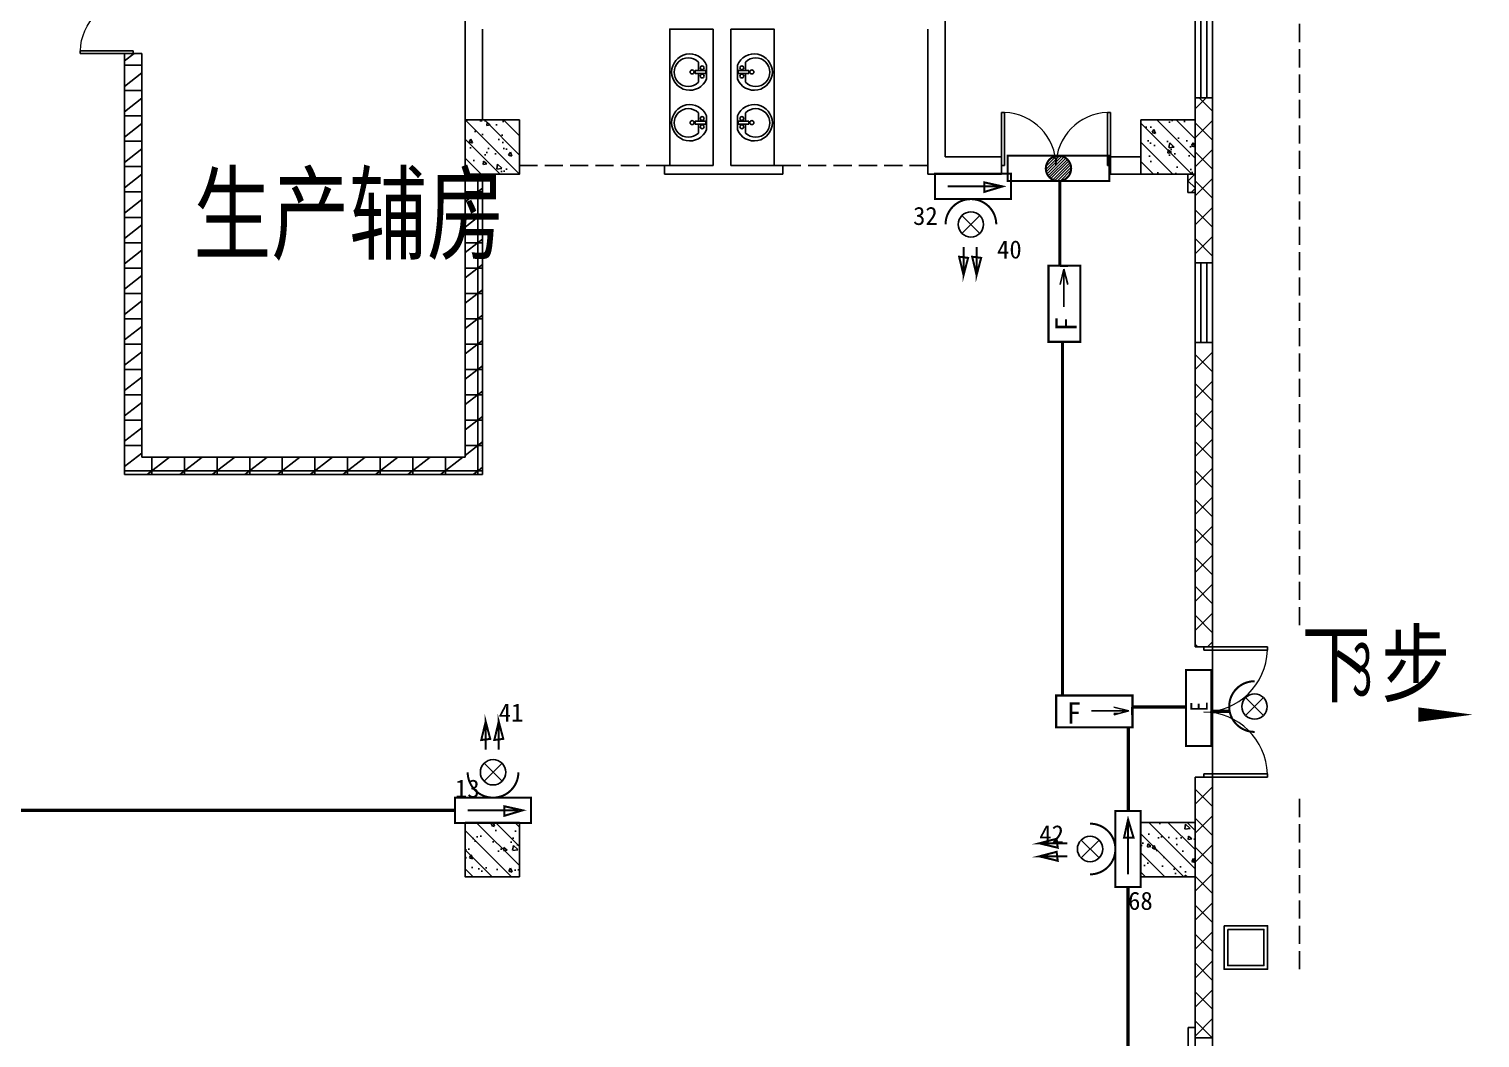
# Model space of a CAD drawing. Header units: millimetres. Extents: x -633009578 to 5705885, y -633235091 to 2571734.
# Drawn here: x 3147826 to 3167852, y 2174435 to 2188365 of the extents above; entities that cross this region are included whole.
import ezdxf
from ezdxf.enums import TextEntityAlignment as Align

# ---------------------------------------------------------------- set-up
doc = ezdxf.new("R2010")
doc.units = ezdxf.units.MM
doc.header["$LTSCALE"] = 1000
doc.header["$MEASUREMENT"] = 0
doc.linetypes.add('DASH', pattern=[0.35, 0.25, -0.1])
doc.layers.get('0').update_dxf_attribs({"color": 9})
for name, color, linetype in [('000000000000电气', 7, 'Continuous'), ('A-COLUM(柱)', 255, 'Continuous'), ('A-DI-S(箭头)', 76, 'Continuous'), ('A-DOOR(门）', 4, 'Continuous'), ('A-F-AREA(计算)', 5, 'Continuous'), ('A-HATH(填充)', 8, 'Continuous'), ('A-LVTY(厨卫)', 8, 'Continuous'), ('A-ROOF-G(钢构)', 25, 'Continuous'), ('A-ST-O(室外)', 54, 'Continuous'), ('A-TEXT(房间)', 243, 'Continuous'), ('A-WALL(墙)', 255, 'Continuous'), ('A-WINDOW（窗）', 4, 'Continuous'), ('PUB_TEXT', 7, 'Continuous'), ('WALL', 9, 'Continuous'), ('电-强电平面-线缆', 3, 'Continuous'), ('设备-照明', 3, 'Continuous')]:
    doc.layers.add(name, color=color, linetype=linetype)
doc.styles.add('_TCH', font='simhei.ttf', dxfattribs={"width": 0.75, "bigfont": 'hztxt.shx'})
doc.styles.add('_TCH_DIM', font='simhei.ttf', dxfattribs={"width": 0.8, "bigfont": 'hztxt.shx'})
doc.styles.add('_TEL_DIM', font='simhei.ttf', dxfattribs={"height": 3.5, "bigfont": 'HZTXT'})
doc.styles.add('IDQSTYLE', font='simhei.ttf', dxfattribs={"width": 0.707, "bigfont": 'hztxt.shx'})
doc.styles.get("Standard").update_dxf_attribs({"font": 'simhei.ttf', "bigfont": 'hztxt.shx'})
doc.styles.add('宋体', font='simhei.ttf')
pattern_1 = [(0, (597621.4751960551, 677964.29318137), (0, 350), []), (37.875, (598021.4751960551, 677964.29318137), (-169.61527734408, 218.0766567528281), []), (90, (598021.4751960551, 677964.29318137), (-450, 2.755455298081545e-14), [])]
pattern_2 = [(45, (597821.4751960551, 677964.29318137), (-200.0002033111466, 200.0002033111467), []), (135, (597821.4751960551, 677964.29318137), (-200.0002033111467, -200.0002033111466), [])]

# ---------------------------------------------------------------- blocks, each defined once
blk = doc.blocks.new('HC000078')
at = {"color": 0, "linetype": 'Continuous', "const_width": 0.2}
for points in [[(-3.750000000000028, 1.25), (3.75, 1.25), (3.75, -1.25), (-3.750000000000028, -1.25), (-3.750000000000028, 1.25)], [(2.5, 0), (-2.500000000000028, 0)]]:
    blk.add_lwpolyline(points, dxfattribs=at)
blk.add_lwpolyline([(2.917016710174721, 0), (1.120131515022848, 0.3984556212736834), (1.120131515022848, -0.539087017017323)], close=True, dxfattribs=at)
at = {"color": 0, "style": 'IDQSTYLE', "width": 0.7}
blk.add_attdef('PSFHATT', (5.75, -1.25), '', height=2.5, dxfattribs=at)
blk = doc.blocks.new('HC000064')
at = {"color": 0, "linetype": 'Continuous'}
for p, q in [((-0.8838834764831063, -0.8838834764831063), (0.8838834764831063, 0.8838834764831063)), ((-0.8838834764830494, 0.8838834764831063), (0.8838834764831631, -0.8838834764831063))]:
    blk.add_line(p, q, dxfattribs=at)
at = {"color": 0, "linetype": 'Continuous', "const_width": 0.2}
blk.add_lwpolyline([(5.710751695749348e-14, 2.499999999999886, 0.1989123673796647), (-1.767766952966326, 1.767766952966327, 0.1989123673796613), (-2.5, 1.951292859901378e-16, 0.1989123673796761), (-1.767766952966326, -1.76776695296644, 0.1989123673796782), (5.594010226827932e-14, -2.500000000000227)], format="xyb", dxfattribs=at)
for points in [[(2.226896073527712, 0.5659208660671311), (5.003498004369476, 0.5624686703930024), (3.296463286048663, 1.009912150058199), (3.185957433181557, 0.1260038671447887), (5.003498004369476, 0.5624686703930024)], [(2.224443767981995, -0.721123763554715), (5.001045698823816, -0.7245759592289005), (3.294010980502946, -0.2771324795636474), (3.18350512763584, -1.161040762477114), (5.001045698823816, -0.7245759592289005)]]:
    blk.add_lwpolyline(points, dxfattribs=at)
at = {"color": 0, "linetype": 'Continuous'}
for centre, radius, start, end in [((1.199040866595169e-14, -7.105427357601002e-14), 1.250000000000069, 135.0000000000036, 179.9999999999968), ((-2.259303855112194e-14, -1.740829702612245e-13), 1.250000000000117, 89.99999999999898, 134.9999999999991), ((-9.10937991704941e-14, -1.740829702612245e-13), 1.250000000000117, 45.00000000000085, 89.99999999999582), ((-1.252331571777177e-13, -7.088774012231625e-14), 1.250000000000068, 3.249254662582951e-12, 44.99999999999639), ((-2.284838984678572e-13, -5.684341886080801e-14), 1.250000000000172, 315.0000000000093, 2.605510395054555e-12), ((-2.264854970235319e-14, -5.695444116327053e-14), 1.250000000000034, 179.9999999999974, 225.0000000000007), ((-2.270406085358445e-14, -1.338928967697939e-13), 1.24999999999998, 224.9999999999983, 270.000000000001), ((-9.131584377541913e-14, 3.996802888650564e-15), 1.250000000000118, 270.0000000000042, 315.0000000000028)]:
    blk.add_arc(centre, radius, start, end, dxfattribs=at)
at = {"color": 0, "style": 'IDQSTYLE', "width": 0.7}
blk.add_attdef('PSFHATT', (7.003498004369476, -2.500000010000227), '', height=2.5, dxfattribs=at)
blk = doc.blocks.new('*X118')
at = {"color": 0, "linetype": 'Continuous'}
for p, q in [((279.6093350358959, 223.0407925409721), (280.9478239213746, 224.3792814264508)), ((279.6227829512929, 223.3370831688437), (280.6515332934888, 224.3658335110396)), ((279.6511091444202, 222.7997239370217), (281.1888925253249, 224.3375073179265)), ((279.7280550816477, 222.5938271617747), (281.3947893005719, 224.2605613806989)), ((279.7925730165214, 223.7897159465469), (280.1989005157282, 224.1960434457536)), ((279.8323224122641, 222.4152517799165), (281.5733646824301, 224.1562940500824)), ((279.960458729053, 222.2605453842307), (281.7280710781159, 224.0281577332937)), ((280.1113752959016, 222.1286192386046), (281.8599972237337, 223.8772411664368)), ((280.2858431100155, 222.020244340244), (281.9683721221114, 223.7027733523398)), ((280.4868434366447, 221.9384019543985), (282.0502145079389, 223.5017730256928)), ((280.7212278995912, 221.8899437048705), (282.0986727574656, 223.2673885627449)), ((281.0058032732674, 221.891676366072), (282.0969400962746, 222.9828131890793)), ((281.4082737989092, 222.0113041792392), (281.9773122830819, 222.5803426634118))]:
    blk.add_line(p, q, dxfattribs=at)
blk = doc.blocks.new('HC000083')
at = {"color": 0, "linetype": 'Continuous', "const_width": 0.2}
blk.add_lwpolyline([(-5, 1.25), (-5, -1.250000000000057), (5.000000000000057, -1.250000000000057), (5.000000000000057, 1.25), (-5, 1.25)], dxfattribs=at)
blk.add_lwpolyline([(-1.25, -6.89688106980167e-17, 0.1989123673796731), (-0.8838834764831631, -0.88388347648322, 0.1989123673796706), (5.611420480838656e-14, -1.250000000000057, 0.198912367379652), (0.8838834764832768, -0.88388347648322, 0.1989123673796278), (1.25, 0, 0.1989123673796504), (0.88388347648322, 0.8838834764830494, 0.1989123673796686), (5.680893445545904e-14, 1.25, 0.1989123673796706), (-0.883883476483163, 0.8838834764831632, 0.1989123673796553)], format="xyb", close=True, dxfattribs=at)
at = {"color": 0, "linetype": 'Continuous'}
blk.add_blockref('*X118', (-280.8559544658493, -223.1326619964974), dxfattribs=at)
at = {"color": 0, "style": 'IDQSTYLE', "width": 0.7}
blk.add_attdef('PSFHATT', (7.000000000000057, -1.250000010000057), '', height=2.5, dxfattribs=at)
blk = doc.blocks.new('$equip_U$00000097(PC-20190719OMEG)')
h = blk.add_hatch()
h.set_pattern_fill('ANGLE', color=3, scale=0.25)
h.set_pattern_definition([(0, (-95.90287843095575, -36.03268988946184), (0, 0.873125), [0.635, -0.238125]), (90, (-95.90287843095575, -36.03268988946184), (-0.873125, 5.346348682527664e-17), [0.635, -0.238125])])
h.paths.add_polyline_path([(-0.6530363404890522, 0.00859680310350086), (-0.3650363404885866, -0.06340319689661555), (-0.3650363404885866, 0.08059680310361728)])
at = {"color": 3}
for p, q in [((-0.7199999999938882, 0.2999999999974534), (-0.7199999999938882, -0.2999999999974534)), ((0.7200000000011642, 0.2999999999974534), (-0.7199999999938882, 0.2999999999974534)), ((0.7200000000011642, -0.2999999999974534), (0.7200000000011642, 0.2999999999974534)), ((-0.7078247590179672, 0.08059680310361728), (-0.7078247590179672, -0.06340319689661555)), ((-0.6530363404890522, 0.00859680310350086), (-0.3650363404885866, 0.08059680310361728)), ((-0.3650363404885866, -0.06340319689661555), (-0.6530363404890522, 0.00859680310350086)), ((0.05609875861409819, 0.00859680310350086), (-0.6050363404938253, 0.00859680310350086)), ((-0.7199999999938882, -0.2999999999974534), (0.7200000000011642, -0.2999999999974534))]:
    blk.add_line(p, q, dxfattribs=at)
at = {"color": 3, "const_width": 0.04}
blk.add_lwpolyline([(-0.7199999999938882, 0.2999999999974534), (-0.7199999999938882, -0.2999999999974534), (0.7200000000011642, -0.2999999999974534), (0.7200000000011642, 0.2999999999974534), (-0.7199999999938882, 0.2999999999974534), (-0.7199999999938882, -0.2999999999974534)], dxfattribs=at)
for p in [(0, 0.2999999999974534), (-0.7199999999938882, -1.818989403545856e-12), (0.7200000000011642, -1.818989403545856e-12), (-7.619048119522631e-06, -0.3000099999972008)]:
    blk.add_point(p)
at = {"color": 7, "style": '_TEL_DIM', "flags": 1}
for tag in ['REMARK', 'A']:
    blk.add_attdef(tag, text='', height=2.5e-05, dxfattribs=at).set_placement((0, 0), align=Align.MIDDLE_CENTER)
at = {"color": 3, "style": '_TEL_DIM'}
blk.add_attdef('F', text='', height=0.4, dxfattribs=at).set_placement((0.3836356056344812, -0.03004351179515652), align=Align.MIDDLE_CENTER)
at = {"color": 7, "style": '_TEL_DIM'}
blk.add_attdef('$TEXT$', text='', height=2.5e-05, dxfattribs=at).set_placement((0.3836356056344812, -0.03004351179333753), align=Align.MIDDLE_CENTER)
blk = doc.blocks.new('HC000080')
at = {"color": 0, "linetype": 'Continuous', "const_width": 0.2}
blk.add_lwpolyline([(-3.75, 1.25), (3.75, 1.25), (3.75, -1.25), (-3.75, -1.25), (-3.75, 1.25)], dxfattribs=at)
at = {"color": 0, "style": 'IDQSTYLE', "width": 0.7}
for tag, p in [('E', (-0.3130491551307273, -0.8903283460458624)), ('PSFHATT', (5.75, -1.25))]:
    blk.add_attdef(tag, p, '', height=1.715220417977644, dxfattribs=at)
blk = doc.blocks.new('HC000063')
at = {"color": 0, "linetype": 'Continuous'}
for p, q in [((-0.8838834764831063, -0.8838834764831631), (0.8838834764831063, 0.8838834764829926)), ((-0.8838834764830494, 0.8838834764830494), (0.8838834764831631, -0.8838834764831631))]:
    blk.add_line(p, q, dxfattribs=at)
at = {"color": 0, "linetype": 'Continuous', "const_width": 0.2}
blk.add_lwpolyline([(5.77736507722736e-14, 2.499999999999886, 0.1989123673796648), (-1.767766952966326, 1.767766952966213, 0.1989123673796613), (-2.5, -1.128255746208508e-13, 0.1989123673796761), (-1.767766952966326, -1.767766952966497, 0.1989123673796782), (5.594010226827932e-14, -2.500000000000284)], format="xyb", dxfattribs=at)
at = {"color": 0, "linetype": 'Continuous'}
for centre, radius, start, end in [((1.49213974509621e-13, -1.27897692436818e-13), 1.250000000000206, 135.0000000000062, 179.9999999999993), ((-9.120482147295661e-14, -2.025046796916286e-13), 1.250000000000089, 89.99999999999582, 134.999999999996), ((-2.248201624865942e-14, -2.025046796916286e-13), 1.250000000000089, 45.00000000000399, 89.99999999999898), ((-2.62456723021387e-13, -1.277311589831243e-13), 1.250000000000206, 6.4374426752811e-13, 44.9999999999938), ((-9.126033262418787e-14, -1.422195694544826e-13), 1.249999999999966, 179.9999999999987, 225.000000000002), ((-9.131584377541913e-14, -1.623146062001979e-13), 1.249999999999951, 225.0000000000013, 270.0000000000042), ((-2.270406085358445e-14, -2.442490654175344e-14), 1.250000000000089, 270.000000000001, 314.9999999999997), ((-1.598721155460225e-13, -1.4210854715202e-13), 1.250000000000103, 315.000000000008, 1.302755197527349e-12)]:
    blk.add_arc(centre, radius, start, end, dxfattribs=at)
at = {"color": 0, "style": 'IDQSTYLE', "width": 0.7}
blk.add_attdef('PSFHATT', (3.250000009999943, -2.500000010000284), '', height=2.5, dxfattribs=at)
blk = doc.blocks.new('$plan$00001628')
for p, q in [((-20.3236661099927, -1.818989403545856e-12), (20.3236661099927, 0)), ((20.3236661099927, 0), (20.3236661099927, -150.0481350782702)), ((-23.39245275389476, -103.9428290335418), (-143.6423603250569, -103.9428290335418)), ((-20.3236661099927, -150.0481350782702), (-20.3236661099927, -1.818989403545856e-12)), ((20.3236661099927, -150.0481350782702), (-20.3236661099927, -150.0481350782702)), ((136.0209855338053, -103.9428290335418), (23.52693074955823, -103.9428290335418))]:
    blk.add_line(p, q)
blk.add_lwpolyline([(-96.62842091566199, 9.318928566552131, 5.110403953654916), (92.21216199610717, 9.318928566550312)], format="xyb", close=True)
for centre, radius in [((-57.16031093435413, -51.98476159802703), 26.67481176936781), ((0, -190.1098522697775), 27.77136210564822), ((57.16031093435413, -51.98476159802703), 26.67481176936781)]:
    blk.add_circle(centre, radius)
blk.add_arc((-3.810687395625791, -242.5466148261803), 196.885515440561, 135.2526700260475, 44.74732997395247)
blk = doc.blocks.new('$DorLib2D$00000002')
for p, q in [((-0.5, -5.684341886080802e-17), (-0.5000000000000007, 0.4875)), ((-0.4750000000000007, 0.4875), (-0.5000000000000007, 0.4875)), ((-0.475, -2.842170943040401e-17), (-0.4750000000000007, 0.4875)), ((0.475, -2.842170943040401e-17), (0.4750000000000007, 0.4875)), ((0.4750000000000007, 0.4875), (0.5000000000000007, 0.4875)), ((0.5, -5.684341886080802e-17), (0.5000000000000007, 0.4875)), ((-0.5, -5.684341886080802e-17), (-0.475, -2.842170943040401e-17)), ((0.5, -5.684341886080802e-17), (0.475, -2.842170943040401e-17))]:
    blk.add_line(p, q)
at = {"lineweight": 13}
for centre, start, end in [((-0.4875, -4.263256414560601e-17), 0, 88.53071641864632), ((0.4875, -4.263256414560601e-17), 91.4692835813537, 180)]:
    blk.add_arc(centre, 0.4875, start, end, dxfattribs=at)
blk = doc.blocks.new('_FZH')
h = blk.add_hatch()
h.set_pattern_fill('钢筋混凝土', color=256, scale=0.1, style=0)
h.set_pattern_definition([(45, (0, 0), (-0.1767766952966369, 0.1767766952966369), []), (50, (0, 0), (0.7172601826007535, -0.06275213498259512), [0.07500000000000001, -0.8250000000000001]), (355, (0, 0), (-0.138751333613, 0.7521921337000119), [0.06, -0.66]), (100.4514, (0.05977168000000001, -0.00522934), (0.5785093817140216, 0.6894395420609536), [0.06374019, -0.701142112]), (46.1842, (0, 0.2), (1.067241048625645, -0.1655190143290181), [0.1125, -1.2375]), (96.6356, (0.088936745, 0.186206693), (0.9346627055487033, 0.9741178709004418), [0.095610288, -1.051713]), (351.1842, (0, 0.2), (0.9346619451336272, 0.9741186009253247), [0.09000000000000001, -0.9900000000000001]), (21, (0.1, 0.15), (0.5969070521184617, -0.4026188906653388), [0.07500000000000001, -0.8250000000000001]), (326, (0.1, 0.15), (0.2433153319215824, 0.7251500450468529), [0.06, -0.66]), (71.4514, (0.149742233, 0.116448394), (0.84022262858149, 0.3225304967099524), [0.06374019, -0.701142112]), (37.50000000000001, (0, 0), (0.01215985531729062, 0.3328938538313115), [0, -0.652, 0, -0.67, 0, -0.6625000000000001]), (7.499999999999999, (0, 0), (0.2630695374421486, 0.3944117118823603), [0, -0.382, 0, -0.637, 0, -0.2525]), (-32.5, (-0.223, 0), (0.533822436172409, -0.02255487173437976), [0, -0.25, 0, -0.78, 0, -1.035]), (-42.5, (-0.323, 0), (0.5831861693423862, 0.1001049823323177), [0, -0.325, 0, -0.518, 0, -0.735])])
h.paths.add_polyline_path([(-0.5, -0.5), (0.5, -0.5), (0.5, 0.5), (-0.5, 0.5)])
blk.add_lwpolyline([(-0.5, -0.5), (0.5, -0.5), (0.5, 0.5), (-0.5, 0.5)], close=True)
blk = doc.blocks.new('$DorLib2D$00000126')
at = {"color": 0, "linetype": 'Continuous'}
for p, q in [((-0.5319999999956053, 0.5), (-0.5319999999956053, 0.900000000000091)), ((0.5320000000047003, 0.900000000000091), (0.5320000000047003, 0.5000000000002274))]:
    blk.add_line(p, q, dxfattribs=at)
at = {"color": 0, "linetype": 'DASH'}
for p, q in [((-0.5319999999956053, 0.900000000000091), (0.5320000000047003, 0.900000000000091)), ((-0.5319999999956053, 0.5), (0.5320000000047003, 0.5000000000002274))]:
    blk.add_line(p, q, dxfattribs=at)
blk = doc.blocks.new('$TCHSYS$WIN2D')
for p, q in [((-0.5, 0.5), (0.5, 0.5)), ((-0.5, 0.5), (-0.4999999999999999, -0.5)), ((0.5, 0.5), (0.4999999999999998, -0.5)), ((0.5, 0.1666666666666666), (-0.5, 0.1666666666666666)), ((0.5, -0.1666666666666667), (-0.5, -0.1666666666666667)), ((-0.4999999999999999, -0.5), (0.5, -0.5))]:
    blk.add_line(p, q)

msp = doc.modelspace()

# ---------------------------------------------------------------- hatches: boundary and pattern name
at = {"layer": 'A-HATH(填充)'}
h = msp.add_hatch(dxfattribs=at)
h.set_pattern_fill('空心砖', color=256, scale=100, style=0)
h.set_pattern_definition(pattern_1)
h.paths.add_polyline_path([(3149384.994038825, 2182454.629172671), (3149384.994038828, 2188024.629172276), (3149144.994038759, 2188024.629172276), (3149144.994038757, 2182214.629172718)])
h = msp.add_hatch(dxfattribs=at)
h.set_pattern_fill('多孔材料', color=256, scale=100, style=0)
h.set_pattern_definition(pattern_2)
h.paths.add_polyline_path([(3163919.994031783, 2187414.62917075), (3163919.994031783, 2185134.629171259), (3164159.994031772, 2185134.629171259), (3164159.994031772, 2187414.62917075)])
h = msp.add_hatch(dxfattribs=at)
h.set_pattern_fill('空心砖', color=256, scale=100, style=0)
h.set_pattern_definition(pattern_1)
h.paths.add_polyline_path([(3153844.994031668, 2182454.629172671), (3154084.994031671, 2182214.629172718), (3154084.994031653, 2186359.629172628), (3153844.994031653, 2186359.629172628)])
h = msp.add_hatch(dxfattribs=at)
h.set_pattern_fill('多孔材料', color=256, scale=50, style=0)
h.set_pattern_definition([(45, (597721.4751960551, 677964.29318137), (-100.0001016555733, 100.0001016555733), []), (135, (597721.4751960551, 677964.29318137), (-100.0001016555733, -100.0001016555733), [])])
h.paths.add_polyline_path([(3163919.994031765, 2186109.629172628), (3163919.994031765, 2186359.629172628), (3163819.994031765, 2186359.629172628), (3163819.994031765, 2186109.629172628)])
h = msp.add_hatch(dxfattribs=at)
h.set_pattern_fill('多孔材料', color=256, scale=100, style=0)
h.set_pattern_definition(pattern_2)
h.paths.add_polyline_path([(3163919.994031783, 2184034.62917075), (3163919.994031782, 2179834.629171259), (3164159.994031772, 2179834.629171259), (3164159.994031772, 2184034.62917075)])
h = msp.add_hatch(dxfattribs=at)
h.set_pattern_fill('空心砖', color=256, scale=100, style=0)
h.set_pattern_definition(pattern_1)
h.paths.add_polyline_path([(3149384.994038825, 2182454.629172671), (3149144.994038757, 2182214.629172718), (3154084.994031671, 2182214.629172718), (3153844.994031668, 2182454.629172671)])
h = msp.add_hatch(dxfattribs=at)
h.set_pattern_fill('多孔材料', color=256, scale=100, style=0)
h.set_pattern_definition(pattern_2)
h.paths.add_polyline_path([(3163919.994031782, 2178034.629171259), (3163919.994031782, 2174434.629172784), (3164159.994031772, 2174434.629172784), (3164159.994031772, 2178034.629171259)])

# ---------------------------------------------------------------- linework, layer by layer
at = {"layer": 'A-DI-S(箭头)'}
msp.add_lwpolyline([(3164684.298177323, 2178898.959908056, 0, 0, 0), (3167751.806760733, 2178898.959908056, 0, 200, 0), (3167001.806760733, 2178898.959908056, 0, 0, 0)], format="xyseb", dxfattribs=at)
at = {"layer": 'A-DOOR(门）'}
msp.add_line((3164159.99403178, 2179834.629171179), (3164159.99403178, 2178034.629171179), dxfattribs=at)
at = {"layer": 'A-F-AREA(计算)'}
msp.add_lwpolyline([(3029879.994031782, 2196074.629172625), (3164159.994031782, 2196074.629172625), (3164159.994031782, 2059994.629172625), (3029879.994031782, 2059994.629172625)], close=True, dxfattribs=at)
at = {"layer": 'A-LVTY(厨卫)'}
for points in [[(3157269.994031663, 2188364.629172442), (3156669.994031647, 2188364.629172442), (3156669.994031701, 2186479.629172634), (3157269.994031716, 2186479.629172634)], [(3157509.994031898, 2188364.629172442), (3158109.994031914, 2188364.629172442), (3158109.994031814, 2186479.629172628), (3157509.994031799, 2186479.629172628)]]:
    msp.add_lwpolyline(points, dxfattribs=at)
at = {"layer": 'A-ROOF-G(钢构)'}
for points in [[(3164319.994031763, 2175984.629172627), (3164919.994031763, 2175984.629172627), (3164919.994031763, 2175384.629172627), (3164319.994031763, 2175384.629172627)], [(3164369.994031763, 2175934.629172627), (3164869.994031763, 2175934.629172627), (3164869.994031763, 2175434.629172627), (3164369.994031763, 2175434.629172627)]]:
    msp.add_lwpolyline(points, close=True, dxfattribs=at)
at = {"layer": 'A-ST-O(室外)', "linetype": 'DASH'}
for points in [[(3165360.013862198, 2180134.629566614), (3165360.016691342, 2197274.629123859), (3163419.994402342, 2197274.629124557)], [(3165360.013078159, 2175384.629172628), (3165360.013466052, 2177734.628775891)]]:
    msp.add_lwpolyline(points, dxfattribs=at)
at = {"layer": 'A-WALL(墙)'}
for p, q in [((3153844.994031651, 2188484.629172736), (3153844.994031716, 2187109.629172255)), ((3160469.99403178, 2188484.629172737), (3160469.994031743, 2186599.629172627)), ((3154084.994031702, 2188364.629172696), (3154084.994031522, 2187109.629172255)), ((3157269.994031721, 2188364.629172697), (3157269.994031721, 2186479.629172677)), ((3157509.994031965, 2188364.629172812), (3157509.994031965, 2186479.629172647)), ((3160229.994031756, 2188364.629172812), (3160229.994031756, 2186479.629172647)), ((3149384.994038828, 2188024.629172276), (3149144.994038759, 2188024.629172276)), ((3149144.994038759, 2188024.629172276), (3149144.994038757, 2182214.629172718)), ((3149384.994038825, 2182454.629172671), (3149384.994038828, 2188024.629172276)), ((3157269.994031721, 2186479.629172677), (3156594.994031504, 2186479.629172646)), ((3156594.994031504, 2186479.629172646), (3156594.994031504, 2186359.629172677)), ((3158229.994031504, 2186479.629172636), (3157509.994031965, 2186479.629172647)), ((3158229.994031504, 2186359.629172647), (3158229.994031504, 2186479.629172636)), ((3160229.994031756, 2186479.629172647), (3160229.994031504, 2186359.629172647)), ((3161249.994031504, 2186599.62917268), (3160469.994031743, 2186599.629172627)), ((3161249.994031504, 2186359.629172627), (3161249.994031504, 2186599.62917268)), ((3163169.994031342, 2186599.629172282), (3162749.994031504, 2186599.629172679)), ((3162749.994031504, 2186599.629172679), (3162749.994031504, 2186359.629172627)), ((3153844.994031668, 2182454.629172671), (3153844.994031653, 2186359.629172628)), ((3154084.994031671, 2182214.629172718), (3154084.994031653, 2186359.629172628)), ((3156594.994031504, 2186359.629172677), (3157389.99403178, 2186359.629172628)), ((3157389.99403178, 2186359.629172628), (3158229.994031504, 2186359.629172647)), ((3160229.994031504, 2186359.629172647), (3160349.99403178, 2186359.629172628)), ((3160349.99403178, 2186359.629172625), (3161249.994031504, 2186359.629172627)), ((3162749.994031504, 2186359.629172627), (3163169.994031342, 2186359.629172388)), ((3163819.994031765, 2186109.629172628), (3163819.994031765, 2186359.629172628)), ((3163919.994031765, 2186109.629172628), (3163919.994031765, 2186359.629172628)), ((3163819.994031765, 2186109.629172628), (3163919.994031765, 2186109.629172628)), ((3149384.994038825, 2182454.629172671), (3153844.994031668, 2182454.629172671)), ((3149144.994038757, 2182214.629172718), (3154084.994031671, 2182214.629172718))]:
    msp.add_line(p, q, dxfattribs=at)
at = {"layer": 'A-WINDOW（窗）', "linetype": 'DASH'}
for p, q in [((3154594.99403178, 2186479.629172628), (3154594.99403178, 2186359.629172628)), ((3156594.99403178, 2186479.629172628, 800), (3154594.99403178, 2186479.629172628, 800)), ((3156594.99403178, 2186359.629172628), (3156594.99403178, 2186479.629172628)), ((3158229.994031611, 2186479.629172628), (3158229.994031611, 2186359.629172628)), ((3160229.994031611, 2186479.629172628, 800), (3158229.994031611, 2186479.629172628, 800)), ((3160229.994031611, 2186359.629172628), (3160229.994031611, 2186479.629172628))]:
    msp.add_line(p, q, dxfattribs=at)
at = {"layer": 'WALL'}
for p, q in [((3163919.994031783, 2187414.62917075), (3163919.994031783, 2185134.629171259)), ((3164159.994031772, 2187414.62917075), (3163919.994031783, 2187414.62917075)), ((3164159.994031772, 2185134.629171259), (3164159.994031772, 2187414.62917075)), ((3163919.994031783, 2185134.629171259), (3164159.994031772, 2185134.629171259)), ((3163919.994031783, 2184034.62917075), (3163919.994031782, 2179834.629171259)), ((3164159.994031772, 2184034.62917075), (3163919.994031783, 2184034.62917075)), ((3164159.994031772, 2179834.629171259), (3164159.994031772, 2184034.62917075)), ((3163919.994031782, 2179834.629171259), (3164159.994031772, 2179834.629171259)), ((3163919.994031782, 2178034.629171259), (3163919.994031782, 2174434.629172784)), ((3164159.994031772, 2178034.629171259), (3163919.994031782, 2178034.629171259)), ((3164159.994031772, 2174434.629172784), (3164159.994031772, 2178034.629171259)), ((3163919.994031782, 2174434.629172784), (3164159.994031772, 2174434.629172784))]:
    msp.add_line(p, q, dxfattribs=at)
at = {"layer": '电-强电平面-线缆', "color": 1, "linetype": 'Continuous', "const_width": 45}
for points in [[(3162052.55819458, 2185098.043521407), (3162052.55819458, 2186264.271137765)], [(3162089.340659988, 2179162.982121403), (3162089.340659988, 2184045.361527411)], [(3163055.781421328, 2179002.591986128), (3163795.895743454, 2179002.591986128)], [(3164396.370855453, 2178945.51603476), (3164145.895743454, 2178945.51603476)], [(3162998.830274115, 2177568.741953548), (3162998.830274115, 2178724.364623907)], [(3145078.085639182, 2177577.805018561), (3153705.142719971, 2177577.805018561)], [(3162994.99403178, 2167986.770024371), (3162994.99403178, 2176518.741953548)]]:
    msp.add_lwpolyline(points, dxfattribs=at)

# ---------------------------------------------------------------- block references
at = {"layer": 'A-COLUM(柱)', "xscale": 750, "yscale": 750, "zscale": 750, "rotation": 270}
for p in [(3154219.99403178, 2186734.629172628), (3163544.99403178, 2186734.629172628), (3154219.99403178, 2177034.629172626), (3163544.99403178, 2177034.629172626)]:
    msp.add_blockref('_FZH', p, dxfattribs=at)
at = {"layer": 'A-DOOR(门）', "extrusion": (0, 0, -1), "rotation": 270}
for name, p, xscale, yscale, zscale in [('$DorLib2D$00000002', (-3149264.99403878, 2188774.629172489), 1500, 1500, 1500), ('$DorLib2D$00000126', (-3164039.99403178, 2172184.629172627), -4500, 240, 4500)]:
    msp.add_blockref(name, p, dxfattribs=dict(at, xscale=xscale, yscale=yscale, zscale=zscale))
at = {"layer": 'A-DOOR(门）', "extrusion": (0, 0, -1), "xscale": -1500, "yscale": 1500, "zscale": 1500}
msp.add_blockref('$DorLib2D$00000002', (-3161999.994031518, 2186479.629172625), dxfattribs=at)
at = {"layer": 'A-DOOR(门）', "xscale": 1800, "yscale": 1800, "zscale": 1800, "rotation": 270}
msp.add_blockref('$DorLib2D$00000002', (3164039.99403178, 2178934.629171179), dxfattribs=at)
at = {"layer": 'A-LVTY(厨卫)', "xscale": -1, "rotation": 270}
for p in [(3157168.205831682, 2187772.129172534), (3157168.205831682, 2187072.129172534)]:
    msp.add_blockref('$plan$00001628', p, dxfattribs=at)
at = {"layer": 'A-LVTY(厨卫)', "rotation": 90.00000000000001}
for p in [(3157611.782231878, 2187772.129172534), (3157611.782231878, 2187072.129172534)]:
    msp.add_blockref('$plan$00001628', p, dxfattribs=at)
at = {"layer": 'A-WINDOW（窗）', "xscale": -1100, "yscale": 240, "zscale": 1100, "rotation": 89.99999999999999}
for p in [(3164039.99403178, 2187964.6291703), (3164039.99403178, 2184584.629171038)]:
    msp.add_blockref('$TCHSYS$WIN2D', p, dxfattribs=at)
at = {"layer": '设备-照明', "yscale": 140, "zscale": 140}
for name, p, xscale in [('HC000083', (3162034.395743424, 2186439.271137765), 140), ('HC000078', (3160854.956539687, 2186191.352025432), 140), ('HC000063', (3164740.314855847, 2179010.342916478), 140), ('HC000078', (3154230.142719971, 2177577.805018561), 140), ('HC000064', (3162469.994031781, 2177043.741953548), -140)]:
    msp.add_blockref(name, p, dxfattribs=dict(at, xscale=xscale))
for name, p, xscale, rotation in [('HC000064', (3160825.456539687, 2185666.352025432), 140, 270), ('HC000064', (3154230.142719971, 2178102.80501856), -140, 270), ('HC000078', (3162994.99403178, 2177043.741953548), 140, 90)]:
    msp.add_blockref(name, p, dxfattribs=dict(at, xscale=xscale, rotation=rotation))
at = {"layer": '设备-照明'}
ref = msp.add_blockref('$equip_U$00000097(PC-20190719OMEG)', (3162116.586994676, 2184571.702524411), dxfattribs=dict(at, xscale=-731.0291625000006, yscale=731.0291625000002, zscale=731.0291625000002, rotation=89.99999999999993))
ref.add_attrib('F', 'F', dxfattribs={"layer": '0', "color": 3, "height": 292.4116650000001, "rotation": 90, "style": '_TEL_DIM'}).set_placement((3162138.549677942, 2184291.25370892), align=Align.MIDDLE_CENTER)
ref.add_attrib('$TEXT$', 'REMARK', dxfattribs={"layer": '0', "color": 7, "height": 0.01827572906250001, "rotation": 90, "style": '_TEL_DIM'}).set_placement((3162138.54967794, 2184291.25370892), align=Align.MIDDLE_CENTER)
ref = msp.add_blockref('HC000080', (3163970.895743454, 2178989.342916478), dxfattribs=dict(at, xscale=140, yscale=140, zscale=140, rotation=90))
ref.add_attrib('E', 'E', (3164095.5417119, 2178945.51603476), dxfattribs={"layer": '0', "color": 0, "height": 240.1308585168701, "rotation": 90, "width": 0.8})
ref = msp.add_blockref('$equip_U$00000097(PC-20190719OMEG)', (3162529.440424333, 2178943.673372655), dxfattribs=dict(at, xscale=-731.0291625000006, yscale=731.0291625000002, zscale=731.0291625000002, rotation=359.9999999999999))
ref.add_attrib('F', 'F', dxfattribs={"layer": '0', "color": 3, "height": 292.4116650000001, "style": '_TEL_DIM'}).set_placement((3162248.991608841, 2178921.710689388), align=Align.MIDDLE_CENTER)
ref.add_attrib('$TEXT$', 'REMARK', dxfattribs={"layer": '0', "color": 7, "height": 0.01827572906250001, "style": '_TEL_DIM'}).set_placement((3162248.991608842, 2178921.710689391), align=Align.MIDDLE_CENTER)

# ---------------------------------------------------------------- texts
at = {"layer": '000000000000电气', "color": 0, "lineweight": 35, "style": '宋体'}
for s, p in [('32', (3160027.341462618, 2185659.584070119)), ('13', (3153705.142719971, 2177752.805018561))]:
    msp.add_text(s, height=250, dxfattribs=at).set_placement(p)
at = {"layer": '000000000000电气', "color": 4, "lineweight": 35, "style": '宋体'}
for s, p in [('40', (3161186.41054473, 2185196.273681838)), ('41', (3154308.888333826, 2178803.294739172)), ('42', (3161769.504311169, 2177122.487567402))]:
    msp.add_text(s, height=250, dxfattribs=at).set_placement(p)
at = {"layer": '000000000000电气', "color": 2, "lineweight": 35, "style": '宋体'}
msp.add_text('68', height=250, dxfattribs=at).set_placement((3162994.99403178, 2176203.757846386))
at = {"layer": 'A-TEXT(房间)', "style": '_TCH', "width": 0.75}
msp.add_text('生产辅房', height=1050, dxfattribs=at).set_placement((3150096.452646813, 2185289.286061496))
at = {"layer": 'PUB_TEXT', "style": '_TCH_DIM'}
for s, height, width, p in [('下', 875, 0.8, (3165386.950106823, 2179161.459908056)), ('步', 875, 0.8, (3166486.950106823, 2179161.459908056)), ('3', 743.75, 0.5647058823529412, (3166086.950106823, 2179161.459908056))]:
    msp.add_text(s, height=height, dxfattribs=dict(at, width=width)).set_placement(p)

doc.saveas('drawing.dxf')
